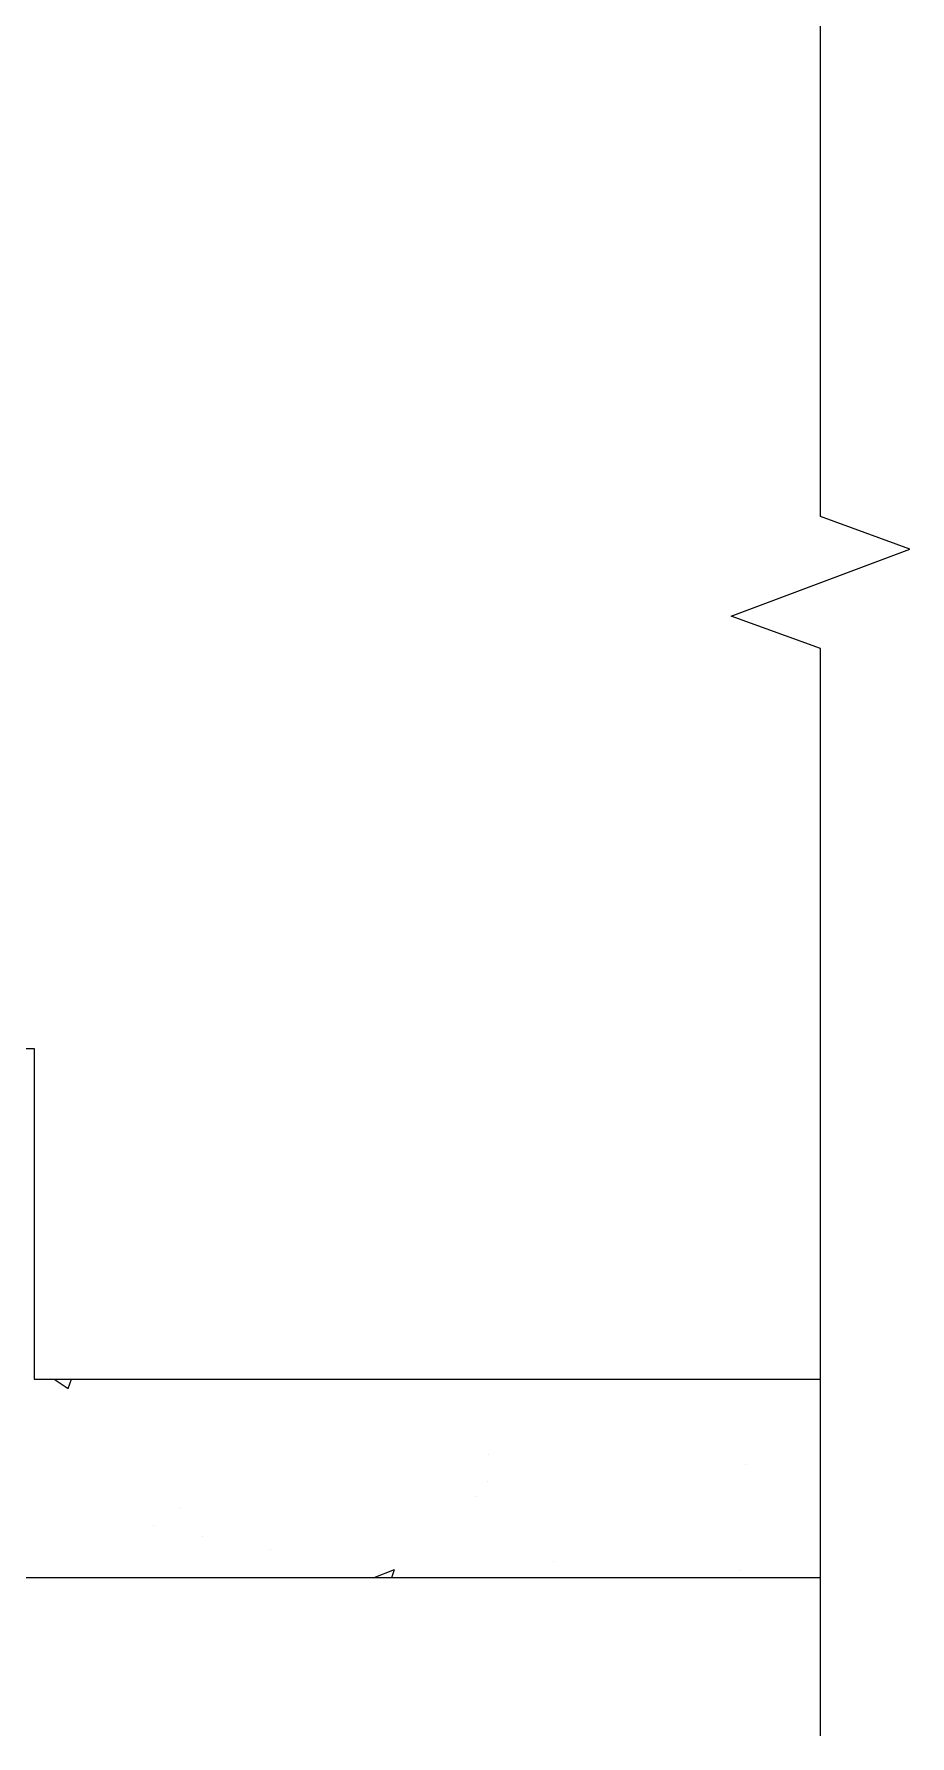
# Model space of a CAD drawing. Header units: metres. Extents: x 4568 to 182545, y -86951 to 35529.
# Drawn here: x 71547 to 72873, y -14350 to -11775 of the extents above; entities that cross this region are included whole.
import ezdxf

# ---------------------------------------------------------------- set-up
doc = ezdxf.new("R2010")
doc.units = ezdxf.units.M
doc.layers.add('BEAM', color=4, linetype='Continuous')
doc.layers.add('DIM', color=1, linetype='Continuous')

msp = doc.modelspace()

# ---------------------------------------------------------------- linework, layer by layer
for p, q in [((71577.8, -13809.91), (71599.08, -13824.26)), ((71599.1, -13824.29), (71603.93, -13809.91)), ((72235.12, -13924.46), (72235.12, -13924.46)), ((72623.22, -13938.64), (72623.22, -13938.64)), ((72232.88, -13965), (72232.88, -13965)), ((71768.57, -14004.55), (71768.57, -14004.55)), ((72217.56, -13987.46), (72217.56, -13987.46)), ((71727.64, -14031.52), (71727.64, -14031.52)), ((71802.05, -14047.44), (71802.05, -14047.44)), ((71905.81, -14068.2), (71905.81, -14068.2)), ((72061.83, -14109.91), (72092.82, -14098.01)), ((72088.87, -14109.91), (72092.85, -14098.04)), ((72332.86, -14086.24), (72332.86, -14086.24)), ((72616.88, -14100.11), (72616.88, -14100.11))]:
    msp.add_line(p, q)
at = {"layer": 'BEAM'}
for p, q in [((70547.39, -13309.91), (71547.39, -13309.91)), ((71547.39, -13309.91), (71547.39, -13809.91)), ((71547.39, -13809.91), (72737.46, -13809.91)), ((71247.39, -14109.91), (72737.46, -14109.91))]:
    msp.add_line(p, q, dxfattribs=at)
at = {"layer": 'DIM'}
msp.add_lwpolyline([(72737.46, -14349.91), (72737.46, -12704.69), (72602.14, -12655.43), (72872.77, -12553.94), (72737.46, -12504.69), (72737.46, -10808.91)], dxfattribs=at)

doc.saveas('drawing.dxf')
